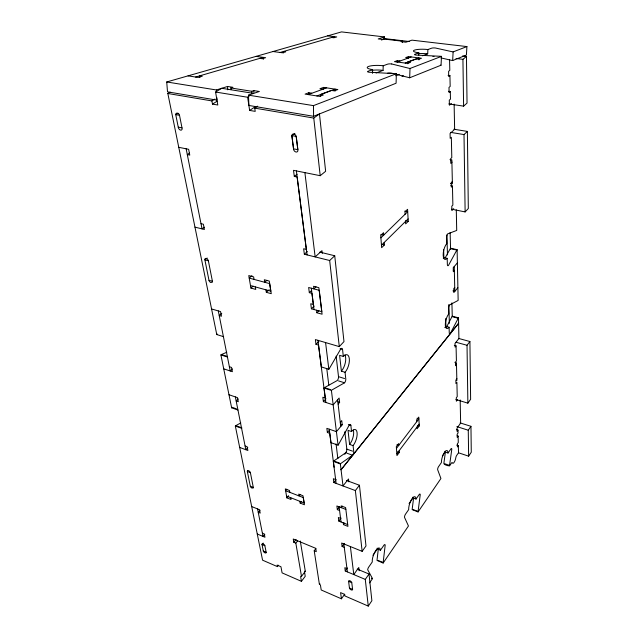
<?xml version="1.0" encoding="UTF-8"?>
<svg xmlns="http://www.w3.org/2000/svg" width="638" height="638" viewBox="0 0 638 638"><rect width="100%" height="100%" fill="white"/><g stroke="black" fill="none" stroke-linecap="round" stroke-linejoin="round"><path stroke-width="0.96" d="M335.157 91.051L335.157 89.137L316.879 95.939M372.528 73.362L372.6 69.606A10.758 2.297 0.8 0 1 368.581 66.432A10.758 2.297 0.8 0 1 383.199 65.762L387.617 64.159A3.03 0.63 1 0 1 391.724 63.975M376.077 72.971L383.087 70.379L383.191 65.762M384.483 38.974L384.531 36.932L341.529 31.9L166.725 81.967L167.507 91.856L216.968 100.134L216.832 97.598M230.948 89.647L230.868 87.964L251.795 91.282L253.82 90.612L259.363 91.481L248.469 95.15L248.892 105.469L313.577 116.299L396.086 83.227L396.358 73.737L369.091 72.246A3.134 0.678 0.8 0 1 367.943 71.297L372.6 69.606M397.283 62.436L397.33 60.634L399.954 60.969M402.307 42.594L402.355 41.207L384.212 39.062L382.896 39.484L378.214 38.926L384.531 36.932M407.802 63.8L407.865 61.99L416.143 58.911L418.767 59.246L421.463 58.233L408.456 56.591L405.72 57.587L408.312 57.914M408.392 58.56L408.456 56.591M409.684 77.78L410.011 68.481L441.488 56.367L441.049 65.204L409.684 77.78L396.294 74.359M418.743 55.012L418.823 52.826A9.969 1.954 1.3 0 1 414.517 50.107A9.969 1.954 1.3 0 1 427.875 49.541L431.679 48.169A2.815 0.542 1.4 0 1 435.443 48.01L452.446 51.782A2.855 0.55 1.8 0 0 453.14 51.885M418.919 59.908L418.991 57.938L405.202 63.066M422.46 55.785L427.699 53.839L427.883 49.541M452.653 60.554L453.132 51.893L466.92 46.582L466.41 55.043L452.653 60.554A2.847 0.574 1.8 0 1 451.999 60.435L440.906 57.891M413.655 497.576L412.18 509.236A2.257 0.774 -71.1 0 0 412.164 509.626L418.073 511.939L440.874 478.588A2.169 0.71 -71.9 0 0 440.818 478.205L437.628 469.656A2.185 0.734 -72.1 0 1 438.529 466.697L441.408 462.55A7.576 2.512 -72.4 0 1 444.534 452.286A7.576 2.512 -72.4 0 1 448.035 453.02L451.002 448.785A2.137 0.702 -72.6 0 1 451.8 449.232L449.567 465.405C449.854 466.761 443.426 464.568 443.857 463.459L445.388 452.183M378.326 548.824L377.042 560.028A2.369 0.837 -69.7 0 0 377.026 560.427L383.143 563.027L408.464 525.991L404.516 517.346A2.321 0.805 -70.8 0 1 405.481 514.22L408.679 509.618A8.039 2.767 -71.1 0 1 411.996 498.764A8.039 2.767 -71.1 0 1 416.024 499.052L419.31 494.362A2.265 0.774 -71.4 0 1 420.235 494.705L418.089 511.437A2.265 0.758 -71.1 0 0 418.065 511.82L418.073 511.939M383.143 563.027L383.135 562.907A2.377 0.821 -69.8 0 1 383.151 562.517L385.185 545.203A2.416 0.853 -70 0 0 384.108 544.98L380.447 550.211A8.589 3.046 -69.7 0 0 375.798 550.482A8.589 3.046 -69.7 0 0 372.257 561.99L368.684 567.134A2.488 0.885 -69.3 0 0 367.679 569.742L372.353 578.299A2.448 0.853 -69.2 0 1 372.448 578.674L369.968 582.303A2.464 0.861 -69.1 0 0 369.633 582.885M446.448 327.206L451.991 316.631A2.281 0.829 -75.2 0 1 452.278 316.209L458.507 317.836A2.289 0.821 -75.2 0 0 458.228 318.258L450.324 333.475A2.321 0.837 -74.9 0 1 449.256 332.869L449.104 327.246A8.206 3.007 -75.1 0 1 445.308 324.997A8.206 3.007 -75.1 0 1 448.729 313.944L448.57 308.154A2.361 0.869 -75.4 0 1 449.551 304.98L457.861 300.578A2.329 0.845 -75.6 0 0 458.148 300.315L457.111 249.673L450.564 248.198A2.408 0.917 -76.8 0 0 450.269 248.613L445.172 257.904M457.111 249.673A2.416 0.901 -76.7 0 0 456.816 250.096L448.49 265.408A2.448 0.925 -76.4 0 1 447.366 264.547L447.19 258.334A8.661 3.318 -76.7 0 1 443.179 255.168A8.661 3.318 -76.7 0 1 446.783 243.612L446.608 237.2A2.496 0.965 -77.1 0 1 447.637 233.883L456.409 230.557A2.456 0.933 -77.3 0 0 456.712 230.318L456.29 209.854M315.882 548.592L314.207 550.785L319.367 584.129A1.204 0.598 38.9 0 1 320.483 585.341L321.201 589.975L341.426 598.811L340.588 592.606L344.711 594.393L344.919 595.956L368.27 606.1L371.882 600.701L369.011 574.017L357.224 569.104M458.547 452.805L468.635 456.162L471.275 452.214L470.956 426.32L460.15 422.906M449.543 465.9L451.481 463.068A2.113 0.686 -72.3 0 1 452.23 462.606L452.645 463.244A4.211 1.364 -72.5 0 0 455.556 458.985L455.907 457.223A2.097 0.67 -72.5 0 1 456.609 455.556L458.507 452.789L458.339 445.659L456.76 445.141M368.27 606.1L365.287 579.408L369.011 574.017M468.635 456.162L468.26 430.227L470.956 426.32M458.339 445.659L457.438 446.967L457.366 443.881L458.275 442.565L458.132 436.089L457.175 435.786M458.132 436.089L457.215 437.405L457.143 434.271L458.052 432.971L457.988 430.092L456.385 429.573M341.426 598.811L344.592 594.305M372.967 555.235L377.345 548.967A8.573 3.07 -69.6 0 0 377.202 548.13M409.062 503.629L413.025 497.959A8.023 2.783 -71.1 0 0 412.922 497.122M442.373 456.01L445.141 452.055A7.56 2.528 -72.3 0 0 445.061 451.218M457.988 430.092L457.071 431.392L456.999 428.226L460.644 423.058L460.165 399.954M344.265 547.34L342.104 546.455L341.657 543.026L362.153 551.336L365.989 545.953L359.449 485.247L346.394 480.43M455.891 399.508L467.869 403.16L470.621 399.292L469.919 341.521L458.403 338.387M365.287 579.408L345.27 570.994L347.439 567.972M457.422 399.755L456.361 401.222L456.282 397.897L457.223 396.613L456.896 382.314L455.947 383.59L455.867 380.176L456.944 378.725M319.367 584.129L319.837 583.483M342.104 546.455L344.368 543.377M399.141 450.739L399.268 452.509L396.972 455.572L396.31 446.64L398.63 443.585L398.758 445.38L396.924 444.758M416.702 421.718L416.606 419.94L418.783 417.077L419.262 425.913L417.1 428.792L417.005 427.029M342.51 506.197L341.354 507.704L341.123 505.862L345.636 507.593L347.925 526.374L343.475 524.619L344.616 523.112M396.836 453.793L419.166 424.158M240.765 422.954L235.789 425.65A2.608 1.356 -69.2 0 0 235.334 426.017L262.577 560.18L277.402 566.624L277.115 565.085L280.943 566.743L282.1 572.884L301.431 581.338L305.235 576.281L304.462 571.664M301.431 581.338L300.642 576.72A1.188 0.59 39.5 0 1 301.487 576.369L305.315 571.313L300.291 541.04M396.445 448.434L418.879 418.855L417.021 418.257M347.71 524.58L338.826 521.087L341.107 518.08M456.617 364.314L455.524 365.749L455.436 362.24L456.409 360.98L456.058 345.852L454.304 345.365M362.153 551.336L355.366 490.566L359.449 485.247M467.869 403.16L467.024 345.278L469.919 341.521M339.575 510.504L337.342 509.634L339.655 506.644M456.058 345.852L455.085 347.104L454.998 343.491L458.905 338.523L458.507 317.836M301.487 576.369L295.833 543.145L297.539 540.984M277.402 566.624L278.519 565.212M295.833 543.145L293.815 542.3L296.088 539.429M355.366 490.566L333.841 482.543L336.162 479.648M300.211 494.474L299.015 495.917L298.728 494.107L303.01 495.766L304.422 504.762L300.171 503.095L301.351 501.643M263.207 543.066L262.003 544.517L263.319 551.08A1.755 0.869 40.8 0 0 264.985 552.859A1.755 0.869 40.8 0 0 266.174 552.301L264.874 545.737A1.762 0.885 40.9 0 0 263.199 543.943A1.762 0.885 40.9 0 0 262.003 544.525L264.874 545.737M264.818 534.269L263.023 536.43L257.577 508.941M290.729 497.728L291.032 499.506L286.845 497.871L288.631 495.734M329.256 429.191L330.978 442.684L338.068 445.172L336.425 431.655L342.223 424.78L341.737 420.578L340.293 422.284M457.861 287.73L453.825 292.555L453.738 288.631L454.758 287.427M286.845 489.234L285.601 490.71L303.273 497.568L304.127 502.967L286.526 496.085M260.017 510.225L258.238 512.306L260.208 513.104L259.546 509.738L251.683 506.548M336.122 483.389L329.75 433.354L327.382 432.532L329.264 430.331M338.148 404.101L339.623 402.403L339.113 398.048L333.164 404.851L336.393 431.639M457.35 262.944L453.243 267.681L453.339 271.724L454.376 270.528L453.291 270.273M345.054 372.273L341.386 371.141L339.615 355.326L343.324 356.443A10.104 4.538 -73.1 0 1 349.321 358.692A10.104 4.538 -73.1 0 1 345.054 372.273L345.78 378.94A2.863 1.276 -72.7 0 1 344.568 382.792L331.856 390.017A2.919 1.316 -72.2 0 0 331.409 390.408L333.164 404.851L323.394 401.637L325.97 398.742M247.799 447.605L245.829 449.718L235.358 396.924M323.394 401.637L322.828 397.251L325.26 398.048L318.522 345.11L315.993 344.361L315.379 339.568L339.288 346.617L343.978 341.601L334.735 255.758L319.79 252.106M451.664 209.176L465.126 211.928L468.316 208.514L467.375 131.412L453.873 129.227M453.746 208.642L451.895 210.58L451.792 206.178L452.876 205.045L452.446 186.049L450.731 185.714M315.993 344.361L318.777 341.482M452.446 186.049L451.345 187.157L451.233 182.612L452.494 181.352M238.165 398.973L236.164 400.983L238.293 401.717L237.495 397.657L228.986 394.739M316.041 286.845L313.896 288.894L313.569 286.287L318.864 287.682L322.094 314.215L316.895 312.764L318.992 310.69M384.22 242.52L384.395 244.952L381.636 247.688L380.726 235.398L383.518 232.687L383.693 235.159L380.894 234.529M405.122 214.256L404.986 211.824L407.578 209.312L408.224 221.338L405.664 223.874L405.529 221.482M381.42 245.239L408.065 218.938M311.4 308.808L310.754 303.752L313.346 304.47L311.934 293.376L309.318 292.667L308.648 287.491L319.223 290.306L321.823 311.703L311.4 308.808L314.215 306.057M380.878 237.862L407.674 211.728L404.763 211.114M452.055 162.132L450.779 163.36L450.667 158.663L451.8 157.586L451.337 137.322L450.189 138.374L450.077 133.525L454.639 129.355L454.12 104.074M232.352 368.931L230.214 370.981L218.308 310.929M309.318 292.667L311.456 290.625M339.288 346.617L329.671 260.503L334.735 255.758M465.126 211.928L464.009 134.57L467.375 131.412M247.592 470.677L247.44 470.812A1.874 1.005 42.6 0 0 247.345 471.458L250.311 486.244A1.85 0.981 42.2 0 0 250.702 487.057L250.933 487.344A1.85 0.981 42.2 0 0 251.795 488.014L253.206 488.046A1.85 0.981 42.2 0 0 253.31 487.424L250.375 472.622A1.874 1.005 42.6 0 0 249.976 471.793L249.458 471.227A1.874 1.005 42.6 0 0 247.592 470.677M266.923 280.321L264.722 282.283L264.315 279.747L269.284 281.087L271.262 293.679L266.333 292.324L269.244 289.692M329.671 260.503L304.35 254.235L307.372 251.524M448.817 103.938L463.603 106.139L467.032 103.093L466.458 56.463L462.542 55.985M221.769 313.314L219.225 315.555L221.474 316.225L220.565 311.599L211.569 308.944M254.076 279.404L253.645 276.884L248.772 275.576L250.909 288.073L253.119 286.127M251.954 275.688L249.187 278.088L269.659 283.615L270.847 291.175L250.471 285.585M451.401 103.492L449.407 105.214L449.288 100.15L450.468 99.145L450.292 91.569L448.466 91.306M450.292 91.569L449.112 92.566L448.993 87.414L450.173 86.425L449.926 75.603L448.083 75.356M449.926 75.603L448.737 76.576L448.61 71.32L449.806 70.347L449.567 59.725M456.042 58.473L462.925 59.326L466.458 56.463M304.35 254.235L303.648 248.764L306.336 249.418L297.117 177.013L294.301 176.439L293.52 170.338L320.204 175.697L325.635 171.287L319.463 113.939L313.768 118.07L254.737 108.133L255.216 111.371L249.641 110.422L247.632 97.247L249.131 96.282M207.183 258.031L204.886 259.865L208.993 280.337A2.193 1.348 49.3 0 0 209.471 281.406L209.75 281.757A2.193 1.348 49.3 0 0 210.747 282.506L212.342 282.203A2.193 1.348 49.3 0 0 212.422 281.286L208.363 260.798A2.225 1.38 50.2 0 0 207.868 259.69L207.262 259.02A2.225 1.38 50.2 0 0 205.125 258.685L204.958 258.924A2.225 1.38 50.2 0 0 204.886 259.865L208.363 260.798M294.301 176.439L297.069 174.27M204.24 227.208L202.031 228.89L186.152 148.798M291.885 135.599L296.223 136.38L297.874 149.675L293.576 148.861L291.885 135.599C291.678 132.72 296.207 134.124 296.176 136.373L297.882 150.05A2.624 1.89 54.2 0 1 297.691 151.286L297.46 151.605A2.624 1.89 54.2 0 1 294.421 151.031L294.094 150.6A2.624 1.89 54.2 0 1 293.584 149.244L291.837 135.591L294.916 133.39M353.077 445.627L349.608 444.423L348.029 430.363L351.538 431.559A9.586 4.011 -71.4 0 1 357.097 432.747A9.586 4.011 -71.4 0 1 353.077 445.627L353.731 451.56A2.719 1.124 -71 0 1 352.583 455.221L340.772 463.515A2.775 1.164 -70.5 0 0 340.357 463.938L343.005 485.957L348.5 478.971L348.834 481.826M334.105 467.239L333.363 461.41A2.767 1.172 -70.5 0 1 333.778 460.995L345.684 452.781A2.712 1.14 -71 0 0 346.833 449.136L344.831 431.751M381.636 40.114L383.964 38.527L409.452 41.534M189.518 153.136L187.301 154.603L189.773 155.106L188.633 149.3L178.76 147.314M254.737 108.133L257.704 106.171M249.641 110.422L255.583 106.506M214.958 99.042L211.912 100.924L212.47 104.098L217.032 101.259M212.47 104.098L217.805 105.007L215.564 92.032L221.705 88.291L253.645 93.395M178.034 113.221L175.737 114.617L178.329 127.528A2.488 1.611 56.7 0 0 178.887 128.82L179.19 129.219A2.488 1.611 56.7 0 0 181.599 129.953L182.013 129.402A2.488 1.611 56.7 0 0 182.069 128.246L179.509 115.295C179.485 113.293 175.402 111.873 175.737 114.617L179.509 115.295M223.635 336.37A2.799 1.587 -72.2 0 1 223.396 336.609L216.768 334.559L167.834 93.499L170.179 92.143M325.851 402.442L324.016 388.04A2.911 1.332 -72.1 0 1 324.471 387.649L337.287 380.503A2.847 1.284 -72.6 0 0 338.507 376.667L336.146 356.132M226.761 352.272L221.394 354.576A2.735 1.531 -71.3 0 0 220.9 354.919L231.642 407.826L237.958 410.043M401.98 76.289L403.391 75.731M395.64 75.755L399.316 74.327M248.469 95.15L313.465 105.629L396.358 73.737M320.435 96.386L320.428 94.52L331.393 90.437L334.272 90.875L337.845 89.543L323.578 87.398L319.965 88.714L322.812 89.145M308.178 94.584L326.6 87.853M397.267 62.038L411.191 56.949M311.751 93.18L308.872 92.741L305.1 94.113L319.606 96.37L323.338 94.966L320.428 94.52M397.33 60.634L394.483 61.663L407.714 63.385L410.513 62.333L407.865 61.99M418.823 52.826L414.852 54.27A2.895 0.574 1.2 0 0 416.088 55.075L440.683 56.296A2.935 0.606 1.4 0 1 441.52 56.359M402.355 41.207L401.071 41.637L405.872 42.204L411.981 40.154L466.92 46.582M230.868 87.964L232.926 87.31L227.559 86.457L216.402 89.974L166.725 81.967M195.603 77.031L263.223 57.372L263.287 59.358M280.09 52.468L334.456 36.669M440.451 65.148L441.049 65.204M327.709 35.856L336.72 36.94L333.905 37.762L331.64 37.483M273.008 51.526L282.474 52.787L285.744 51.83L283.376 51.518L283.408 52.97M256.037 56.383L265.631 57.707L262.17 58.72L259.754 58.385M188.066 75.858L198.139 77.421L202.246 76.217L199.726 75.834L199.83 77.445M215.564 92.032L247.632 97.247M450.46 132.353L464.009 134.57M167.834 93.499L211.912 100.924M449.981 159.604L451.848 159.939L452.398 183.784L450.556 183.433M178.257 127.161L181.997 127.871M405.513 220.748L408.224 221.338M451.361 248.86L456.816 250.096M443.25 258.159A8.645 3.334 -76.8 0 0 443.873 257.569L447.19 258.334M381.62 244.314L384.395 244.952M200.994 223.643L203.37 224.225L204.407 229.473L194.965 227.136M452.924 290.864L454.814 291.335L454.248 266.485M391.724 63.975L409.285 68.354A3.078 0.646 1.3 0 0 410.035 68.473M393.407 73.609L391.485 73.115A3.015 0.662 1 0 0 387.386 73.298M453.028 316.903L458.228 318.258M444.766 327.469A8.19 3.03 -75.1 0 0 445.946 326.401L449.104 327.246M456.026 342.255L467.024 345.278M250.909 288.073L255.75 289.405L255.336 286.917M208.993 280.337L212.43 281.286M454.83 362.272L456.449 362.735L456.856 380.607M340.078 348.803L342.566 349.536L343.324 356.443M317.947 340.325L321.329 366.938L328.833 369.258A2.975 1.38 -72.8 0 0 329.264 368.676L340.812 348.842A2.927 1.332 -73.4 0 1 342.566 349.536M338.499 376.667L344.568 378.557M338.499 380.886L344.568 382.792M456.872 426.599L468.26 430.227M222.479 354.919L227.024 356.379M324.471 387.649L330.62 389.619M220.9 354.919L227.447 357.025M324.016 388.04L331.409 390.408M417.475 425.339L419.262 425.913M337.893 401.844L339.623 402.403M229.369 366.73L231.546 367.44L232.384 371.691L223.731 368.844M445.141 452.055L448.035 453.02M348.356 424.581L350.868 425.426L351.538 431.559M340.525 424.206L342.223 424.78M444.806 463.778L449.567 465.405M397.45 451.887L399.268 452.509M336.425 431.655L326.847 428.361L327.382 432.532M236.459 408.838L232.072 407.299A2.656 1.412 -69.8 0 1 231.642 407.826M346.833 449.136L352.575 451.154M346.833 453.187L352.583 455.221M236.826 426.025L241.164 427.588M333.778 460.995L339.599 463.092M235.334 426.017L241.579 428.273A2.624 1.348 -69.3 0 1 241.914 427.97M333.363 461.41L340.357 463.938M413.025 497.959L416.024 499.052M245.088 445.97L247.153 446.736L247.887 450.484L239.681 447.429M335.636 479.553L333.347 478.707L333.841 482.543M413.161 509.602L418.089 511.437M247.345 471.458L250.375 472.622M345.86 509.443L336.872 505.974L337.342 509.634M340.58 518.367L338.363 517.498L338.826 521.087M250.311 486.244L253.31 487.424M377.345 548.967L380.447 550.211M378.055 560.443L383.151 562.517M314.207 550.785L316.265 551.647L315.762 548.337L293.249 539.006L293.815 542.3M371.42 578.243L372.448 578.674M262.385 533.201L264.323 534.006L264.953 537.236L257.258 534.006M346.976 568.602L344.847 567.716L345.27 570.994M348.603 581.354L351.769 582.701L352.599 589.368A1.866 0.957 37.9 0 1 351.171 589.879A1.866 0.957 37.9 0 1 349.449 588.013L348.603 581.354A1.874 0.965 38 0 1 350.031 580.819A1.874 0.965 38 0 1 351.769 582.701M263.319 551.072L266.174 552.301M349.449 588.013L352.599 589.368M286.845 497.871L285.314 488.915L289.524 490.542L289.827 492.345M265.934 289.827L266.333 292.324M299.884 501.309L300.171 503.095M296.383 170.912L307.069 254.905M311.312 288.201L314.024 309.534M339.113 506.835L341.035 521.956M343.834 543.903L347.391 571.887M316.576 310.243L316.895 312.764M343.252 522.825L343.475 524.619M326.784 368.7L328.817 385.208M336.059 443.92L337.869 458.634M304.892 172.627L315.156 256.907L321.967 250.678L322.286 253.39M325.579 342.574L328.833 369.258M350.382 546.559L353.795 574.575L358.803 567.477L359.178 570.747M337.598 399.731L340.748 426.479M313.768 118.07L320.204 175.697M216.402 89.974L216.545 92.526M227.726 89.806L227.559 86.457M251.795 91.282L251.866 92.988M253.82 90.612L253.884 92.311M443.633 249.745L443.873 257.569M445.707 318.553L445.946 326.401M446.919 235.015L447.469 254.937M448.833 304.533L449.351 323.346M450.141 232.567L450.564 249.458M451.911 302.883L452.262 316.719M462.925 59.326L463.603 106.139M308.872 92.741L308.896 94.599M313.465 105.629L313.577 116.299M323.578 87.398L323.594 89.224M304.661 571.241A1.18 0.59 39.4 0 1 305.315 571.313M372.026 70.3A10.734 2.337 0.8 0 1 383.087 70.379M432.915 56.455A2.799 0.558 1.5 0 1 434.031 56.455M418.321 53.68A9.953 1.986 1.4 0 1 427.683 53.847M350.868 425.426A2.767 1.18 -71.6 0 0 349.241 425.052L338.475 444.59A2.823 1.212 -71 0 1 338.068 445.172M331.186 442.413A2.807 1.228 -70.9 0 1 330.978 442.684M321.664 366.515A2.967 1.396 -72.8 0 1 321.329 366.938M353.293 430.06A9.57 4.035 -71.3 0 1 349.608 444.423M344.887 354.935A10.08 4.57 -73.1 0 1 341.386 371.141M217.231 334.033A2.791 1.595 -72.2 0 1 216.768 334.559M458.594 323.299L341.035 469.759L458.594 323.299M346.586 451.824L344.711 454.128L346.617 451.832"/></g></svg>
